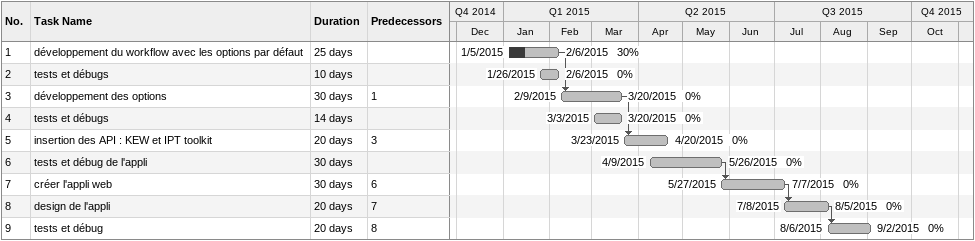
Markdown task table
| ID | Task | Duration | Start | Finish | Predecessors | % complete |
|---|---|---|---|---|---|---|
| 1 | développement du workflow avec les options par défaut | 25d | 2015-01-05 | 2015-02-06 |  | 30 |
| 2 | tests et débugs | 10d | 2015-01-26 | 2015-02-06 |  | 0 |
| 3 | développement des options | 30d | 2015-02-09 | 2015-03-20 | 1 | 0 |
| 4 | tests et débugs | 14d | 2015-03-03 | 2015-03-20 |  | 0 |
| 5 | insertion des API : KEW et IPT toolkit | 20d | 2015-03-23 | 2015-04-20 | 3 | 0 |
| 6 | tests et débug de l'appli | 30d | 2015-04-09 | 2015-05-26 |  | 0 |
| 7 | créer l'appli web | 30d | 2015-05-27 | 2015-07-07 | 6 | 0 |
| 8 | design de l'appli | 20d | 2015-07-08 | 2015-08-05 | 7 | 0 |
| 9 | tests et débug | 20d | 2015-08-06 | 2015-09-02 | 8 | 0 |
